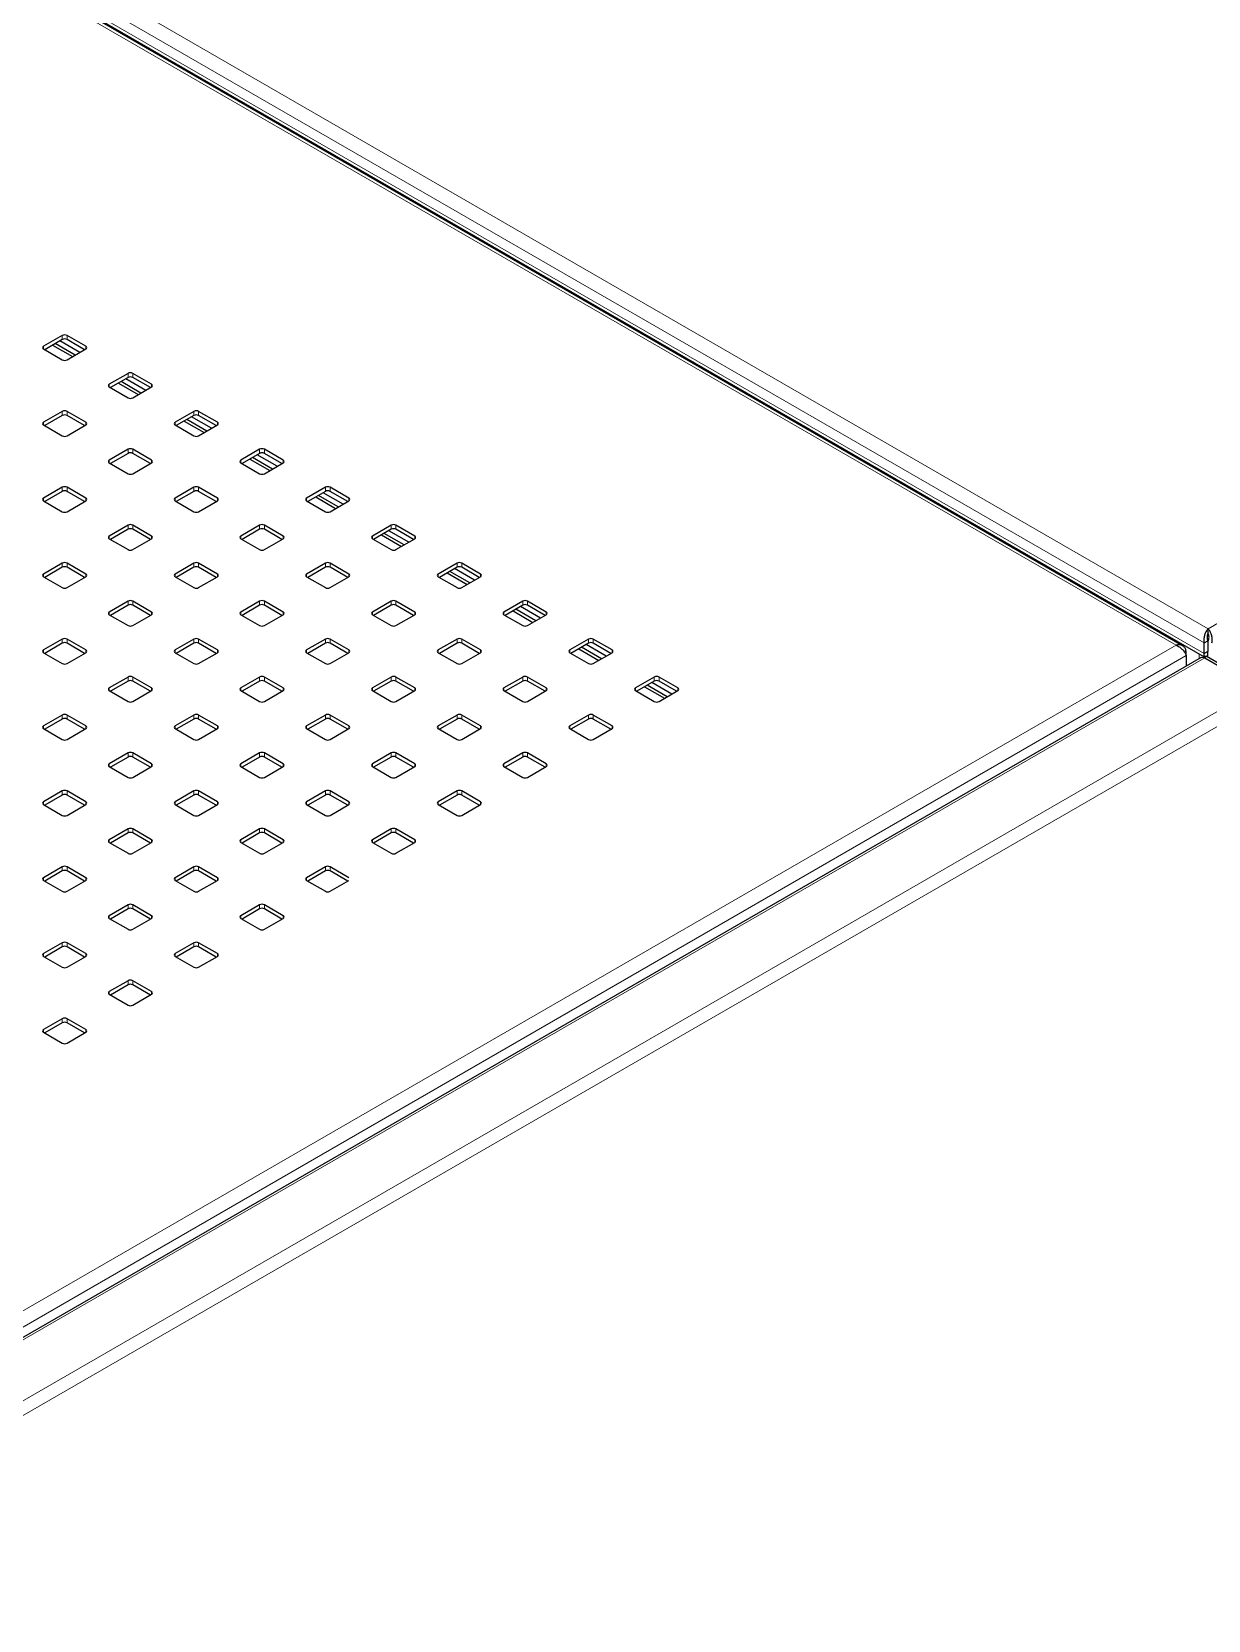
# Model space of a CAD drawing. Header units: millimetres. Extents: x -218071 to -203542, y 15363 to 51382.
# Drawn here: x -217038.34 to -217002.93, y 51019.2 to 51067.02 of the extents above; entities that cross this region are included whole.
import ezdxf

# ---------------------------------------------------------------- set-up
doc = ezdxf.new("R2010")
doc.units = ezdxf.units.MM
doc.header["$LTSCALE"] = 4
doc.layers.add('TPF-EQUIPEMENT', color=7, linetype='Continuous')

msp = doc.modelspace()

# ---------------------------------------------------------------- linework, layer by layer
at = {"layer": 'TPF-EQUIPEMENT', "color": 8, "linetype": 'Continuous', "lineweight": 18}
for p, q in [((-217073.186, 51089.596), (-217002.935, 51049.051)), ((-217003.9, 51048.551), (-217074.102, 51089.068)), ((-217003.051, 51048.628), (-217073.494, 51089.284)), ((-217073.494, 51088.958), (-217003.051, 51048.302)), ((-217002.935, 51049.051), (-216950.468, 51079.333)), ((-217037.986, 51057.471), (-217037.986, 51057.552)), ((-217037.421, 51057.756), (-217037.421, 51057.879)), ((-217037.279, 51057.756), (-217037.279, 51057.879)), ((-217036.714, 51057.471), (-217036.714, 51057.552)), ((-217035.441, 51056.613), (-217035.441, 51056.736)), ((-217035.299, 51056.613), (-217035.299, 51056.736)), ((-217036.006, 51056.328), (-217036.006, 51056.409)), ((-217034.734, 51056.328), (-217034.734, 51056.409)), ((-217037.421, 51055.471), (-217037.421, 51055.593)), ((-217037.279, 51055.471), (-217037.279, 51055.593)), ((-217033.461, 51055.471), (-217033.461, 51055.593)), ((-217033.319, 51055.471), (-217033.319, 51055.593)), ((-217037.986, 51055.185), (-217037.986, 51055.267)), ((-217036.714, 51055.185), (-217036.714, 51055.267)), ((-217034.027, 51055.185), (-217034.027, 51055.267)), ((-217032.754, 51055.185), (-217032.754, 51055.267)), ((-217035.441, 51054.328), (-217035.441, 51054.451)), ((-217035.299, 51054.328), (-217035.299, 51054.451)), ((-217031.481, 51054.328), (-217031.481, 51054.451)), ((-217031.34, 51054.328), (-217031.34, 51054.451)), ((-217036.006, 51054.042), (-217036.006, 51054.124)), ((-217034.734, 51054.042), (-217034.734, 51054.124)), ((-217032.047, 51054.042), (-217032.047, 51054.124)), ((-217030.774, 51054.042), (-217030.774, 51054.124)), ((-217037.421, 51053.185), (-217037.421, 51053.308)), ((-217037.279, 51053.185), (-217037.279, 51053.308)), ((-217033.461, 51053.185), (-217033.461, 51053.308)), ((-217033.319, 51053.185), (-217033.319, 51053.308)), ((-217029.501, 51053.185), (-217029.501, 51053.308)), ((-217029.36, 51053.185), (-217029.36, 51053.308)), ((-217037.986, 51052.9), (-217037.986, 51052.981)), ((-217036.714, 51052.9), (-217036.714, 51052.981)), ((-217034.027, 51052.9), (-217034.027, 51052.981)), ((-217032.754, 51052.9), (-217032.754, 51052.981)), ((-217030.067, 51052.9), (-217030.067, 51052.981)), ((-217028.794, 51052.9), (-217028.794, 51052.981)), ((-217036.006, 51051.757), (-217036.006, 51051.839)), ((-217035.441, 51052.043), (-217035.441, 51052.165)), ((-217035.299, 51052.043), (-217035.299, 51052.165)), ((-217034.734, 51051.757), (-217034.734, 51051.839)), ((-217032.047, 51051.757), (-217032.047, 51051.839)), ((-217031.481, 51052.043), (-217031.481, 51052.165)), ((-217031.34, 51052.043), (-217031.34, 51052.165)), ((-217030.774, 51051.757), (-217030.774, 51051.839)), ((-217028.087, 51051.757), (-217028.087, 51051.839)), ((-217027.521, 51052.043), (-217027.521, 51052.165)), ((-217027.38, 51052.043), (-217027.38, 51052.165)), ((-217026.814, 51051.757), (-217026.814, 51051.839)), ((-217037.421, 51050.9), (-217037.421, 51051.022)), ((-217037.279, 51050.9), (-217037.279, 51051.022)), ((-217033.461, 51050.9), (-217033.461, 51051.022)), ((-217033.319, 51050.9), (-217033.319, 51051.022)), ((-217029.501, 51050.9), (-217029.501, 51051.022)), ((-217029.36, 51050.9), (-217029.36, 51051.022)), ((-217025.541, 51050.9), (-217025.541, 51051.022)), ((-217025.4, 51050.9), (-217025.4, 51051.022)), ((-217037.986, 51050.614), (-217037.986, 51050.696)), ((-217036.714, 51050.614), (-217036.714, 51050.696)), ((-217034.027, 51050.614), (-217034.027, 51050.696)), ((-217032.754, 51050.614), (-217032.754, 51050.696)), ((-217030.067, 51050.614), (-217030.067, 51050.696)), ((-217028.794, 51050.614), (-217028.794, 51050.696)), ((-217026.107, 51050.614), (-217026.107, 51050.696)), ((-217024.834, 51050.614), (-217024.834, 51050.696)), ((-217035.441, 51049.757), (-217035.441, 51049.88)), ((-217035.299, 51049.757), (-217035.299, 51049.88)), ((-217031.481, 51049.757), (-217031.481, 51049.88)), ((-217031.34, 51049.757), (-217031.34, 51049.88)), ((-217027.521, 51049.757), (-217027.521, 51049.88)), ((-217027.38, 51049.757), (-217027.38, 51049.88)), ((-217023.561, 51049.757), (-217023.561, 51049.88)), ((-217023.42, 51049.757), (-217023.42, 51049.88)), ((-217036.006, 51049.472), (-217036.006, 51049.553)), ((-217034.734, 51049.472), (-217034.734, 51049.553)), ((-217032.047, 51049.472), (-217032.047, 51049.553)), ((-217030.774, 51049.472), (-217030.774, 51049.553)), ((-217028.087, 51049.472), (-217028.087, 51049.553)), ((-217026.814, 51049.472), (-217026.814, 51049.553)), ((-217024.127, 51049.472), (-217024.127, 51049.553)), ((-217022.854, 51049.472), (-217022.854, 51049.553)), ((-217005.463, 51049.592), (-217005.463, 51049.555)), ((-217049.544, 51022.208), (-217003.9, 51048.551)), ((-217037.986, 51048.329), (-217037.986, 51048.411)), ((-217037.421, 51048.615), (-217037.421, 51048.737)), ((-217037.279, 51048.615), (-217037.279, 51048.737)), ((-217036.714, 51048.329), (-217036.714, 51048.411)), ((-217034.027, 51048.329), (-217034.027, 51048.411)), ((-217033.461, 51048.615), (-217033.461, 51048.737)), ((-217033.319, 51048.615), (-217033.319, 51048.737)), ((-217032.754, 51048.329), (-217032.754, 51048.411)), ((-217030.067, 51048.329), (-217030.067, 51048.411)), ((-217029.501, 51048.615), (-217029.501, 51048.737)), ((-217029.36, 51048.615), (-217029.36, 51048.737)), ((-217028.794, 51048.329), (-217028.794, 51048.411)), ((-217026.107, 51048.329), (-217026.107, 51048.411)), ((-217025.541, 51048.615), (-217025.541, 51048.737)), ((-217025.4, 51048.615), (-217025.4, 51048.737)), ((-217024.834, 51048.329), (-217024.834, 51048.411)), ((-217022.147, 51048.329), (-217022.147, 51048.411)), ((-217021.581, 51048.615), (-217021.581, 51048.737)), ((-217021.44, 51048.615), (-217021.44, 51048.737)), ((-217020.874, 51048.329), (-217020.874, 51048.411)), ((-217051.082, 51020.443), (-217003.034, 51048.174)), ((-217049.428, 51021.785), (-217003.592, 51048.239)), ((-217003.2, 51048.286), (-217003.2, 51048.154)), ((-217035.441, 51047.472), (-217035.441, 51047.594)), ((-217035.299, 51047.472), (-217035.299, 51047.594)), ((-217031.481, 51047.472), (-217031.481, 51047.594)), ((-217031.34, 51047.472), (-217031.34, 51047.594)), ((-217027.521, 51047.472), (-217027.521, 51047.594)), ((-217027.38, 51047.472), (-217027.38, 51047.594)), ((-217023.561, 51047.472), (-217023.561, 51047.594)), ((-217023.42, 51047.472), (-217023.42, 51047.594)), ((-217019.602, 51047.472), (-217019.602, 51047.594)), ((-217019.46, 51047.472), (-217019.46, 51047.594)), ((-217049.492, 51019.526), (-217001.444, 51047.256)), ((-217036.006, 51047.186), (-217036.006, 51047.268)), ((-217034.734, 51047.186), (-217034.734, 51047.268)), ((-217032.047, 51047.186), (-217032.047, 51047.268)), ((-217030.774, 51047.186), (-217030.774, 51047.268)), ((-217028.087, 51047.186), (-217028.087, 51047.268)), ((-217026.814, 51047.186), (-217026.814, 51047.268)), ((-217024.127, 51047.186), (-217024.127, 51047.268)), ((-217022.854, 51047.186), (-217022.854, 51047.268)), ((-217020.167, 51047.186), (-217020.167, 51047.268)), ((-217018.894, 51047.186), (-217018.894, 51047.268)), ((-217049.283, 51019.203), (-217001.235, 51046.933)), ((-217037.986, 51046.044), (-217037.986, 51046.125)), ((-217037.421, 51046.329), (-217037.421, 51046.452)), ((-217037.279, 51046.329), (-217037.279, 51046.452)), ((-217036.714, 51046.044), (-217036.714, 51046.125)), ((-217034.027, 51046.044), (-217034.027, 51046.125)), ((-217033.461, 51046.329), (-217033.461, 51046.452)), ((-217033.319, 51046.329), (-217033.319, 51046.452)), ((-217032.754, 51046.044), (-217032.754, 51046.125)), ((-217030.067, 51046.044), (-217030.067, 51046.125)), ((-217029.501, 51046.329), (-217029.501, 51046.452)), ((-217029.36, 51046.329), (-217029.36, 51046.452)), ((-217028.794, 51046.044), (-217028.794, 51046.125)), ((-217026.107, 51046.044), (-217026.107, 51046.125)), ((-217025.541, 51046.329), (-217025.541, 51046.452)), ((-217025.4, 51046.329), (-217025.4, 51046.452)), ((-217024.834, 51046.044), (-217024.834, 51046.125)), ((-217022.147, 51046.044), (-217022.147, 51046.125)), ((-217021.581, 51046.329), (-217021.581, 51046.452)), ((-217021.44, 51046.329), (-217021.44, 51046.452)), ((-217020.874, 51046.044), (-217020.874, 51046.125)), ((-217035.441, 51045.187), (-217035.441, 51045.309)), ((-217035.299, 51045.187), (-217035.299, 51045.309)), ((-217031.481, 51045.187), (-217031.481, 51045.309)), ((-217031.34, 51045.187), (-217031.34, 51045.309)), ((-217027.521, 51045.187), (-217027.521, 51045.309)), ((-217027.38, 51045.187), (-217027.38, 51045.309)), ((-217023.561, 51045.187), (-217023.561, 51045.309)), ((-217023.42, 51045.187), (-217023.42, 51045.309)), ((-217036.006, 51044.901), (-217036.006, 51044.983)), ((-217034.734, 51044.901), (-217034.734, 51044.983)), ((-217032.047, 51044.901), (-217032.047, 51044.983)), ((-217030.774, 51044.901), (-217030.774, 51044.983)), ((-217028.087, 51044.901), (-217028.087, 51044.983)), ((-217026.814, 51044.901), (-217026.814, 51044.983)), ((-217024.127, 51044.901), (-217024.127, 51044.983)), ((-217022.854, 51044.901), (-217022.854, 51044.983)), ((-217037.421, 51044.044), (-217037.421, 51044.166)), ((-217037.279, 51044.044), (-217037.279, 51044.166)), ((-217033.461, 51044.044), (-217033.461, 51044.166)), ((-217033.319, 51044.044), (-217033.319, 51044.166)), ((-217029.501, 51044.044), (-217029.501, 51044.166)), ((-217029.36, 51044.044), (-217029.36, 51044.166)), ((-217025.541, 51044.044), (-217025.541, 51044.166)), ((-217025.4, 51044.044), (-217025.4, 51044.166)), ((-217037.986, 51043.758), (-217037.986, 51043.84)), ((-217036.714, 51043.758), (-217036.714, 51043.84)), ((-217034.027, 51043.758), (-217034.027, 51043.84)), ((-217032.754, 51043.758), (-217032.754, 51043.84)), ((-217030.067, 51043.758), (-217030.067, 51043.84)), ((-217028.794, 51043.758), (-217028.794, 51043.84)), ((-217026.107, 51043.758), (-217026.107, 51043.84)), ((-217024.834, 51043.758), (-217024.834, 51043.84)), ((-217036.006, 51042.616), (-217036.006, 51042.697)), ((-217035.441, 51042.901), (-217035.441, 51043.024)), ((-217035.299, 51042.901), (-217035.299, 51043.024)), ((-217034.734, 51042.616), (-217034.734, 51042.697)), ((-217032.047, 51042.616), (-217032.047, 51042.697)), ((-217031.481, 51042.901), (-217031.481, 51043.024)), ((-217031.34, 51042.901), (-217031.34, 51043.024)), ((-217030.774, 51042.616), (-217030.774, 51042.697)), ((-217028.087, 51042.616), (-217028.087, 51042.697)), ((-217027.521, 51042.901), (-217027.521, 51043.024)), ((-217027.38, 51042.901), (-217027.38, 51043.024)), ((-217026.814, 51042.616), (-217026.814, 51042.697)), ((-217037.421, 51041.758), (-217037.421, 51041.881)), ((-217037.279, 51041.758), (-217037.279, 51041.881)), ((-217033.461, 51041.758), (-217033.461, 51041.881)), ((-217033.319, 51041.758), (-217033.319, 51041.881)), ((-217029.501, 51041.758), (-217029.501, 51041.881)), ((-217029.36, 51041.758), (-217029.36, 51041.881)), ((-217037.986, 51041.473), (-217037.986, 51041.554)), ((-217036.714, 51041.473), (-217036.714, 51041.554)), ((-217034.027, 51041.473), (-217034.027, 51041.554)), ((-217032.754, 51041.473), (-217032.754, 51041.554)), ((-217030.067, 51041.473), (-217030.067, 51041.554)), ((-217036.006, 51040.33), (-217036.006, 51040.412)), ((-217035.441, 51040.616), (-217035.441, 51040.738)), ((-217035.299, 51040.616), (-217035.299, 51040.738)), ((-217034.734, 51040.33), (-217034.734, 51040.412)), ((-217032.047, 51040.33), (-217032.047, 51040.412)), ((-217031.481, 51040.616), (-217031.481, 51040.738)), ((-217031.34, 51040.616), (-217031.34, 51040.738)), ((-217030.774, 51040.33), (-217030.774, 51040.412)), ((-217037.421, 51039.473), (-217037.421, 51039.596)), ((-217037.279, 51039.473), (-217037.279, 51039.596)), ((-217033.461, 51039.473), (-217033.461, 51039.596)), ((-217033.319, 51039.473), (-217033.319, 51039.596)), ((-217037.986, 51039.187), (-217037.986, 51039.269)), ((-217036.714, 51039.187), (-217036.714, 51039.269)), ((-217034.027, 51039.187), (-217034.027, 51039.269)), ((-217032.754, 51039.187), (-217032.754, 51039.269)), ((-217035.441, 51038.33), (-217035.441, 51038.453)), ((-217035.299, 51038.33), (-217035.299, 51038.453)), ((-217036.006, 51038.045), (-217036.006, 51038.126)), ((-217034.734, 51038.045), (-217034.734, 51038.126)), ((-217037.986, 51036.902), (-217037.986, 51036.984)), ((-217037.421, 51037.188), (-217037.421, 51037.31)), ((-217037.279, 51037.188), (-217037.279, 51037.31)), ((-217036.714, 51036.902), (-217036.714, 51036.984))]:
    msp.add_line(p, q, dxfattribs=at)
at = {"layer": 'TPF-EQUIPEMENT', "color": 7, "linetype": 'Continuous', "lineweight": 25}
for p, q in [((-217003.702, 51048.538), (-217074, 51089.11)), ((-217073.379, 51088.79), (-217003.05, 51048.2)), ((-217037.421, 51057.879), (-217037.986, 51057.552)), ((-217037.421, 51057.756), (-217037.951, 51057.45)), ((-217037.714, 51057.587), (-217037.113, 51057.24)), ((-217037.033, 51057.286), (-217037.634, 51057.633)), ((-217036.891, 51057.368), (-217037.492, 51057.715)), ((-217036.714, 51057.552), (-217037.279, 51057.879)), ((-217036.749, 51057.45), (-217037.279, 51057.756)), ((-217037.986, 51057.471), (-217037.421, 51057.144)), ((-217037.279, 51057.144), (-217036.714, 51057.471)), ((-217035.441, 51056.736), (-217036.006, 51056.409)), ((-217035.441, 51056.613), (-217035.971, 51056.307)), ((-217034.911, 51056.225), (-217035.512, 51056.572)), ((-217034.734, 51056.409), (-217035.299, 51056.736)), ((-217034.769, 51056.307), (-217035.299, 51056.613)), ((-217036.006, 51056.328), (-217035.441, 51056.001)), ((-217035.734, 51056.444), (-217035.133, 51056.097)), ((-217035.053, 51056.144), (-217035.654, 51056.491)), ((-217035.299, 51056.001), (-217034.734, 51056.328)), ((-217037.421, 51055.593), (-217037.986, 51055.267)), ((-217036.714, 51055.267), (-217037.279, 51055.593)), ((-217033.461, 51055.593), (-217034.027, 51055.267)), ((-217032.754, 51055.267), (-217033.319, 51055.593)), ((-217037.986, 51055.185), (-217037.421, 51054.859)), ((-217037.421, 51055.471), (-217037.951, 51055.165)), ((-217036.749, 51055.165), (-217037.279, 51055.471)), ((-217037.279, 51054.859), (-217036.714, 51055.185)), ((-217034.027, 51055.185), (-217033.461, 51054.859)), ((-217033.461, 51055.471), (-217033.991, 51055.165)), ((-217033.754, 51055.301), (-217033.153, 51054.954)), ((-217033.073, 51055.001), (-217033.674, 51055.348)), ((-217032.931, 51055.083), (-217033.532, 51055.43)), ((-217032.789, 51055.165), (-217033.319, 51055.471)), ((-217033.319, 51054.859), (-217032.754, 51055.185)), ((-217035.441, 51054.451), (-217036.006, 51054.124)), ((-217035.441, 51054.328), (-217035.971, 51054.022)), ((-217034.734, 51054.124), (-217035.299, 51054.451)), ((-217034.769, 51054.022), (-217035.299, 51054.328)), ((-217031.481, 51054.451), (-217032.047, 51054.124)), ((-217031.481, 51054.328), (-217032.011, 51054.022)), ((-217031.775, 51054.159), (-217031.174, 51053.812)), ((-217031.093, 51053.858), (-217031.694, 51054.205)), ((-217030.951, 51053.94), (-217031.552, 51054.287)), ((-217030.774, 51054.124), (-217031.34, 51054.451)), ((-217030.809, 51054.022), (-217031.34, 51054.328)), ((-217036.006, 51054.042), (-217035.441, 51053.716)), ((-217035.299, 51053.716), (-217034.734, 51054.042)), ((-217032.047, 51054.042), (-217031.481, 51053.716)), ((-217031.34, 51053.716), (-217030.774, 51054.042)), ((-217037.421, 51053.308), (-217037.986, 51052.981)), ((-217037.421, 51053.185), (-217037.951, 51052.879)), ((-217036.714, 51052.981), (-217037.279, 51053.308)), ((-217036.749, 51052.879), (-217037.279, 51053.185)), ((-217033.461, 51053.308), (-217034.027, 51052.981)), ((-217033.461, 51053.185), (-217033.991, 51052.879)), ((-217032.754, 51052.981), (-217033.319, 51053.308)), ((-217032.789, 51052.879), (-217033.319, 51053.185)), ((-217029.501, 51053.308), (-217030.067, 51052.981)), ((-217029.501, 51053.185), (-217030.031, 51052.879)), ((-217028.794, 51052.981), (-217029.36, 51053.308)), ((-217028.829, 51052.879), (-217029.36, 51053.185)), ((-217037.986, 51052.9), (-217037.421, 51052.573)), ((-217037.279, 51052.573), (-217036.714, 51052.9)), ((-217034.027, 51052.9), (-217033.461, 51052.573)), ((-217033.319, 51052.573), (-217032.754, 51052.9)), ((-217030.067, 51052.9), (-217029.501, 51052.573)), ((-217029.795, 51053.016), (-217029.194, 51052.669)), ((-217029.113, 51052.716), (-217029.714, 51053.063)), ((-217028.971, 51052.797), (-217029.572, 51053.144)), ((-217029.36, 51052.573), (-217028.794, 51052.9)), ((-217035.441, 51052.165), (-217036.006, 51051.839)), ((-217036.006, 51051.757), (-217035.441, 51051.431)), ((-217035.441, 51052.043), (-217035.971, 51051.737)), ((-217034.734, 51051.839), (-217035.299, 51052.165)), ((-217034.769, 51051.737), (-217035.299, 51052.043)), ((-217035.299, 51051.431), (-217034.734, 51051.757)), ((-217031.481, 51052.165), (-217032.047, 51051.839)), ((-217032.047, 51051.757), (-217031.481, 51051.431)), ((-217031.481, 51052.043), (-217032.011, 51051.737)), ((-217030.774, 51051.839), (-217031.34, 51052.165)), ((-217030.809, 51051.737), (-217031.34, 51052.043)), ((-217031.34, 51051.431), (-217030.774, 51051.757)), ((-217027.521, 51052.165), (-217028.087, 51051.839)), ((-217028.087, 51051.757), (-217027.521, 51051.431)), ((-217027.521, 51052.043), (-217028.051, 51051.737)), ((-217027.815, 51051.873), (-217027.214, 51051.526)), ((-217027.133, 51051.573), (-217027.734, 51051.92)), ((-217026.992, 51051.655), (-217027.593, 51052.001)), ((-217026.814, 51051.839), (-217027.38, 51052.165)), ((-217026.849, 51051.737), (-217027.38, 51052.043)), ((-217027.38, 51051.431), (-217026.814, 51051.757)), ((-217037.421, 51051.022), (-217037.986, 51050.696)), ((-217037.421, 51050.9), (-217037.951, 51050.594)), ((-217036.714, 51050.696), (-217037.279, 51051.022)), ((-217036.749, 51050.594), (-217037.279, 51050.9)), ((-217033.461, 51051.022), (-217034.027, 51050.696)), ((-217033.461, 51050.9), (-217033.991, 51050.594)), ((-217032.754, 51050.696), (-217033.319, 51051.022)), ((-217032.789, 51050.594), (-217033.319, 51050.9)), ((-217029.501, 51051.022), (-217030.067, 51050.696)), ((-217029.501, 51050.9), (-217030.031, 51050.594)), ((-217028.794, 51050.696), (-217029.36, 51051.022)), ((-217028.829, 51050.594), (-217029.36, 51050.9)), ((-217025.541, 51051.022), (-217026.107, 51050.696)), ((-217025.541, 51050.9), (-217026.072, 51050.594)), ((-217025.012, 51050.512), (-217025.613, 51050.859)), ((-217024.834, 51050.696), (-217025.4, 51051.022)), ((-217024.87, 51050.594), (-217025.4, 51050.9)), ((-217037.986, 51050.614), (-217037.421, 51050.288)), ((-217037.279, 51050.288), (-217036.714, 51050.614)), ((-217034.027, 51050.614), (-217033.461, 51050.288)), ((-217033.319, 51050.288), (-217032.754, 51050.614)), ((-217030.067, 51050.614), (-217029.501, 51050.288)), ((-217029.36, 51050.288), (-217028.794, 51050.614)), ((-217026.107, 51050.614), (-217025.541, 51050.288)), ((-217025.835, 51050.731), (-217025.234, 51050.384)), ((-217025.153, 51050.43), (-217025.754, 51050.777)), ((-217025.4, 51050.288), (-217024.834, 51050.614)), ((-217035.441, 51049.88), (-217036.006, 51049.553)), ((-217034.734, 51049.553), (-217035.299, 51049.88)), ((-217031.481, 51049.88), (-217032.047, 51049.553)), ((-217030.774, 51049.553), (-217031.34, 51049.88)), ((-217027.521, 51049.88), (-217028.087, 51049.553)), ((-217026.814, 51049.553), (-217027.38, 51049.88)), ((-217023.561, 51049.88), (-217024.127, 51049.553)), ((-217022.854, 51049.553), (-217023.42, 51049.88)), ((-217036.006, 51049.472), (-217035.441, 51049.145)), ((-217035.441, 51049.757), (-217035.971, 51049.451)), ((-217034.769, 51049.451), (-217035.299, 51049.757)), ((-217035.299, 51049.145), (-217034.734, 51049.472)), ((-217032.047, 51049.472), (-217031.481, 51049.145)), ((-217031.481, 51049.757), (-217032.011, 51049.451)), ((-217030.809, 51049.451), (-217031.34, 51049.757)), ((-217031.34, 51049.145), (-217030.774, 51049.472)), ((-217028.087, 51049.472), (-217027.521, 51049.145)), ((-217027.521, 51049.757), (-217028.051, 51049.451)), ((-217026.849, 51049.451), (-217027.38, 51049.757)), ((-217027.38, 51049.145), (-217026.814, 51049.472)), ((-217024.127, 51049.472), (-217023.561, 51049.145)), ((-217023.561, 51049.757), (-217024.092, 51049.451)), ((-217023.855, 51049.588), (-217023.254, 51049.241)), ((-217023.173, 51049.288), (-217023.774, 51049.634)), ((-217023.032, 51049.369), (-217023.633, 51049.716)), ((-217022.89, 51049.451), (-217023.42, 51049.757)), ((-217023.42, 51049.145), (-217022.854, 51049.472)), ((-217005.746, 51049.756), (-217005.746, 51049.718)), ((-217005.64, 51049.694), (-217005.64, 51049.657)), ((-217005.58, 51049.66), (-217005.58, 51049.622)), ((-217002.935, 51048.929), (-217002.935, 51049.051)), ((-217037.421, 51048.737), (-217037.986, 51048.411)), ((-217037.421, 51048.615), (-217037.951, 51048.309)), ((-217036.714, 51048.411), (-217037.279, 51048.737)), ((-217036.749, 51048.309), (-217037.279, 51048.615)), ((-217033.461, 51048.737), (-217034.027, 51048.411)), ((-217033.461, 51048.615), (-217033.991, 51048.309)), ((-217032.754, 51048.411), (-217033.319, 51048.737)), ((-217032.789, 51048.309), (-217033.319, 51048.615)), ((-217029.501, 51048.737), (-217030.067, 51048.411)), ((-217029.501, 51048.615), (-217030.031, 51048.309)), ((-217028.794, 51048.411), (-217029.36, 51048.737)), ((-217028.829, 51048.309), (-217029.36, 51048.615)), ((-217025.541, 51048.737), (-217026.107, 51048.411)), ((-217025.541, 51048.615), (-217026.072, 51048.309)), ((-217024.834, 51048.411), (-217025.4, 51048.737)), ((-217024.87, 51048.309), (-217025.4, 51048.615)), ((-217021.581, 51048.737), (-217022.147, 51048.411)), ((-217021.581, 51048.615), (-217022.112, 51048.309)), ((-217021.875, 51048.445), (-217021.274, 51048.098)), ((-217021.193, 51048.145), (-217021.794, 51048.492)), ((-217021.052, 51048.227), (-217021.653, 51048.573)), ((-217020.874, 51048.411), (-217021.44, 51048.737)), ((-217020.91, 51048.309), (-217021.44, 51048.615)), ((-217003.051, 51048.628), (-217002.945, 51048.69)), ((-217003.051, 51048.302), (-217003.051, 51048.628)), ((-217002.961, 51048.78), (-217002.945, 51048.771)), ((-217002.945, 51048.69), (-217002.945, 51048.771)), ((-217002.945, 51048.69), (-217002.945, 51048.363)), ((-217003.147, 51048.185), (-217051.194, 51020.454)), ((-217037.986, 51048.329), (-217037.421, 51048.003)), ((-217037.279, 51048.003), (-217036.714, 51048.329)), ((-217034.027, 51048.329), (-217033.461, 51048.003)), ((-217033.319, 51048.003), (-217032.754, 51048.329)), ((-217030.067, 51048.329), (-217029.501, 51048.003)), ((-217029.36, 51048.003), (-217028.794, 51048.329)), ((-217026.107, 51048.329), (-217025.541, 51048.003)), ((-217025.4, 51048.003), (-217024.834, 51048.329)), ((-217022.147, 51048.329), (-217021.581, 51048.003)), ((-217021.44, 51048.003), (-217020.874, 51048.329)), ((-217003.592, 51048.373), (-217003.643, 51048.344)), ((-217003.592, 51048.239), (-217003.592, 51048.373)), ((-217003.592, 51048.239), (-217003.592, 51047.928)), ((-217003.032, 51048.21), (-217003.068, 51048.189)), ((-217003.053, 51048.184), (-217002.991, 51048.22)), ((-217002.945, 51048.363), (-217003.051, 51048.302)), ((-217003.034, 51048.174), (-217001.444, 51047.256)), ((-217001.343, 51047.268), (-217002.991, 51048.22)), ((-217002.945, 51048.24), (-217002.945, 51048.363)), ((-217002.945, 51048.363), (-217002.945, 51048.363)), ((-217035.441, 51047.594), (-217036.006, 51047.268)), ((-217035.441, 51047.472), (-217035.971, 51047.166)), ((-217034.734, 51047.268), (-217035.299, 51047.594)), ((-217034.769, 51047.166), (-217035.299, 51047.472)), ((-217031.481, 51047.594), (-217032.047, 51047.268)), ((-217031.481, 51047.472), (-217032.011, 51047.166)), ((-217030.774, 51047.268), (-217031.34, 51047.594)), ((-217030.809, 51047.166), (-217031.34, 51047.472)), ((-217027.521, 51047.594), (-217028.087, 51047.268)), ((-217027.521, 51047.472), (-217028.051, 51047.166)), ((-217026.814, 51047.268), (-217027.38, 51047.594)), ((-217026.849, 51047.166), (-217027.38, 51047.472)), ((-217023.561, 51047.594), (-217024.127, 51047.268)), ((-217023.561, 51047.472), (-217024.092, 51047.166)), ((-217022.854, 51047.268), (-217023.42, 51047.594)), ((-217022.89, 51047.166), (-217023.42, 51047.472)), ((-217019.602, 51047.594), (-217020.167, 51047.268)), ((-217019.602, 51047.472), (-217020.132, 51047.166)), ((-217018.894, 51047.268), (-217019.46, 51047.594)), ((-217018.93, 51047.166), (-217019.46, 51047.472)), ((-217036.006, 51047.186), (-217035.441, 51046.86)), ((-217035.299, 51046.86), (-217034.734, 51047.186)), ((-217032.047, 51047.186), (-217031.481, 51046.86)), ((-217031.34, 51046.86), (-217030.774, 51047.186)), ((-217028.087, 51047.186), (-217027.521, 51046.86)), ((-217027.38, 51046.86), (-217026.814, 51047.186)), ((-217024.127, 51047.186), (-217023.561, 51046.86)), ((-217023.42, 51046.86), (-217022.854, 51047.186)), ((-217020.167, 51047.186), (-217019.602, 51046.86)), ((-217019.895, 51047.302), (-217019.294, 51046.956)), ((-217019.213, 51047.002), (-217019.814, 51047.349)), ((-217019.072, 51047.084), (-217019.673, 51047.431)), ((-217019.46, 51046.86), (-217018.894, 51047.186)), ((-217037.421, 51046.452), (-217037.986, 51046.125)), ((-217037.986, 51046.044), (-217037.421, 51045.717)), ((-217037.421, 51046.329), (-217037.951, 51046.023)), ((-217036.714, 51046.125), (-217037.279, 51046.452)), ((-217036.749, 51046.023), (-217037.279, 51046.329)), ((-217037.279, 51045.717), (-217036.714, 51046.044)), ((-217033.461, 51046.452), (-217034.027, 51046.125)), ((-217034.027, 51046.044), (-217033.461, 51045.717)), ((-217033.461, 51046.329), (-217033.991, 51046.023)), ((-217032.754, 51046.125), (-217033.319, 51046.452)), ((-217032.789, 51046.023), (-217033.319, 51046.329)), ((-217033.319, 51045.717), (-217032.754, 51046.044)), ((-217029.501, 51046.452), (-217030.067, 51046.125)), ((-217030.067, 51046.044), (-217029.501, 51045.717)), ((-217029.501, 51046.329), (-217030.031, 51046.023)), ((-217028.794, 51046.125), (-217029.36, 51046.452)), ((-217028.829, 51046.023), (-217029.36, 51046.329)), ((-217029.36, 51045.717), (-217028.794, 51046.044)), ((-217025.541, 51046.452), (-217026.107, 51046.125)), ((-217026.107, 51046.044), (-217025.541, 51045.717)), ((-217025.541, 51046.329), (-217026.072, 51046.023)), ((-217024.834, 51046.125), (-217025.4, 51046.452)), ((-217024.87, 51046.023), (-217025.4, 51046.329)), ((-217025.4, 51045.717), (-217024.834, 51046.044)), ((-217021.581, 51046.452), (-217022.147, 51046.125)), ((-217022.147, 51046.044), (-217021.581, 51045.717)), ((-217021.581, 51046.329), (-217022.112, 51046.023)), ((-217020.874, 51046.125), (-217021.44, 51046.452)), ((-217020.91, 51046.023), (-217021.44, 51046.329)), ((-217021.44, 51045.717), (-217020.874, 51046.044)), ((-217035.441, 51045.309), (-217036.006, 51044.983)), ((-217035.441, 51045.187), (-217035.971, 51044.88)), ((-217034.734, 51044.983), (-217035.299, 51045.309)), ((-217034.769, 51044.88), (-217035.299, 51045.187)), ((-217031.481, 51045.309), (-217032.047, 51044.983)), ((-217031.481, 51045.187), (-217032.011, 51044.88)), ((-217030.774, 51044.983), (-217031.34, 51045.309)), ((-217030.809, 51044.88), (-217031.34, 51045.187)), ((-217027.521, 51045.309), (-217028.087, 51044.983)), ((-217027.521, 51045.187), (-217028.051, 51044.88)), ((-217026.814, 51044.983), (-217027.38, 51045.309)), ((-217026.849, 51044.88), (-217027.38, 51045.187)), ((-217023.561, 51045.309), (-217024.127, 51044.983)), ((-217023.561, 51045.187), (-217024.092, 51044.88)), ((-217022.854, 51044.983), (-217023.42, 51045.309)), ((-217022.89, 51044.88), (-217023.42, 51045.187)), ((-217036.006, 51044.901), (-217035.441, 51044.574)), ((-217035.299, 51044.574), (-217034.734, 51044.901)), ((-217032.047, 51044.901), (-217031.481, 51044.574)), ((-217031.34, 51044.574), (-217030.774, 51044.901)), ((-217028.087, 51044.901), (-217027.521, 51044.574)), ((-217027.38, 51044.574), (-217026.814, 51044.901)), ((-217024.127, 51044.901), (-217023.561, 51044.574)), ((-217023.42, 51044.574), (-217022.854, 51044.901)), ((-217037.421, 51044.166), (-217037.986, 51043.84)), ((-217036.714, 51043.84), (-217037.279, 51044.166)), ((-217033.461, 51044.166), (-217034.027, 51043.84)), ((-217032.754, 51043.84), (-217033.319, 51044.166)), ((-217029.501, 51044.166), (-217030.067, 51043.84)), ((-217028.794, 51043.84), (-217029.36, 51044.166)), ((-217025.541, 51044.166), (-217026.107, 51043.84)), ((-217024.834, 51043.84), (-217025.4, 51044.166)), ((-217037.986, 51043.758), (-217037.421, 51043.432)), ((-217037.421, 51044.044), (-217037.951, 51043.738)), ((-217036.749, 51043.738), (-217037.279, 51044.044)), ((-217037.279, 51043.432), (-217036.714, 51043.758)), ((-217034.027, 51043.758), (-217033.461, 51043.432)), ((-217033.461, 51044.044), (-217033.991, 51043.738)), ((-217032.789, 51043.738), (-217033.319, 51044.044)), ((-217033.319, 51043.432), (-217032.754, 51043.758)), ((-217030.067, 51043.758), (-217029.501, 51043.432)), ((-217029.501, 51044.044), (-217030.031, 51043.738)), ((-217028.829, 51043.738), (-217029.36, 51044.044)), ((-217029.36, 51043.432), (-217028.794, 51043.758)), ((-217026.107, 51043.758), (-217025.541, 51043.432)), ((-217025.541, 51044.044), (-217026.072, 51043.738)), ((-217024.87, 51043.738), (-217025.4, 51044.044)), ((-217025.4, 51043.432), (-217024.834, 51043.758)), ((-217035.441, 51043.024), (-217036.006, 51042.697)), ((-217035.441, 51042.901), (-217035.971, 51042.595)), ((-217034.734, 51042.697), (-217035.299, 51043.024)), ((-217034.769, 51042.595), (-217035.299, 51042.901)), ((-217031.481, 51043.024), (-217032.047, 51042.697)), ((-217031.481, 51042.901), (-217032.011, 51042.595)), ((-217030.774, 51042.697), (-217031.34, 51043.024)), ((-217030.809, 51042.595), (-217031.34, 51042.901)), ((-217027.521, 51043.024), (-217028.087, 51042.697)), ((-217027.521, 51042.901), (-217028.051, 51042.595)), ((-217026.814, 51042.697), (-217027.38, 51043.024)), ((-217026.849, 51042.595), (-217027.38, 51042.901)), ((-217036.006, 51042.616), (-217035.441, 51042.289)), ((-217035.299, 51042.289), (-217034.734, 51042.616)), ((-217032.047, 51042.616), (-217031.481, 51042.289)), ((-217031.34, 51042.289), (-217030.774, 51042.616)), ((-217028.087, 51042.616), (-217027.521, 51042.289)), ((-217027.38, 51042.289), (-217026.814, 51042.616)), ((-217037.421, 51041.881), (-217037.986, 51041.554)), ((-217037.421, 51041.758), (-217037.951, 51041.452)), ((-217036.714, 51041.554), (-217037.279, 51041.881)), ((-217036.749, 51041.452), (-217037.279, 51041.758)), ((-217033.461, 51041.881), (-217034.027, 51041.554)), ((-217033.461, 51041.758), (-217033.991, 51041.452)), ((-217032.754, 51041.554), (-217033.319, 51041.881)), ((-217032.789, 51041.452), (-217033.319, 51041.758)), ((-217029.501, 51041.881), (-217030.067, 51041.554)), ((-217029.501, 51041.758), (-217030.031, 51041.452)), ((-217028.794, 51041.554), (-217029.36, 51041.881)), ((-217028.829, 51041.452), (-217029.36, 51041.758)), ((-217037.986, 51041.473), (-217037.421, 51041.146)), ((-217037.279, 51041.146), (-217036.714, 51041.473)), ((-217034.027, 51041.473), (-217033.461, 51041.146)), ((-217033.319, 51041.146), (-217032.754, 51041.473)), ((-217030.067, 51041.473), (-217029.501, 51041.146)), ((-217029.36, 51041.146), (-217028.794, 51041.473)), ((-217035.441, 51040.738), (-217036.006, 51040.412)), ((-217036.006, 51040.33), (-217035.441, 51040.004)), ((-217035.441, 51040.616), (-217035.971, 51040.31)), ((-217034.734, 51040.412), (-217035.299, 51040.738)), ((-217034.769, 51040.31), (-217035.299, 51040.616)), ((-217035.299, 51040.004), (-217034.734, 51040.33)), ((-217031.481, 51040.738), (-217032.047, 51040.412)), ((-217032.047, 51040.33), (-217031.481, 51040.004)), ((-217031.481, 51040.616), (-217032.011, 51040.31)), ((-217030.774, 51040.412), (-217031.34, 51040.738)), ((-217030.809, 51040.31), (-217031.34, 51040.616)), ((-217031.34, 51040.004), (-217030.774, 51040.33)), ((-217037.421, 51039.596), (-217037.986, 51039.269)), ((-217037.421, 51039.473), (-217037.951, 51039.167)), ((-217036.714, 51039.269), (-217037.279, 51039.596)), ((-217036.749, 51039.167), (-217037.279, 51039.473)), ((-217033.461, 51039.596), (-217034.027, 51039.269)), ((-217033.461, 51039.473), (-217033.991, 51039.167)), ((-217032.754, 51039.269), (-217033.319, 51039.596)), ((-217032.789, 51039.167), (-217033.319, 51039.473)), ((-217037.986, 51039.187), (-217037.421, 51038.861)), ((-217037.279, 51038.861), (-217036.714, 51039.187)), ((-217034.027, 51039.187), (-217033.461, 51038.861)), ((-217033.319, 51038.861), (-217032.754, 51039.187)), ((-217035.441, 51038.453), (-217036.006, 51038.126)), ((-217034.734, 51038.126), (-217035.299, 51038.453)), ((-217036.006, 51038.045), (-217035.441, 51037.718)), ((-217035.441, 51038.33), (-217035.971, 51038.024)), ((-217034.769, 51038.024), (-217035.299, 51038.33)), ((-217035.299, 51037.718), (-217034.734, 51038.045)), ((-217037.421, 51037.31), (-217037.986, 51036.984)), ((-217037.421, 51037.188), (-217037.951, 51036.882)), ((-217036.714, 51036.984), (-217037.279, 51037.31)), ((-217036.749, 51036.882), (-217037.279, 51037.188)), ((-217037.986, 51036.902), (-217037.421, 51036.576)), ((-217037.279, 51036.576), (-217036.714, 51036.902))]:
    msp.add_line(p, q, dxfattribs=at)
at = {"layer": 'TPF-EQUIPEMENT', "color": 7, "linetype": 'Continuous', "lineweight": 25, "flags": 128}
msp.add_lwpolyline([(-217003.147, 51048.185), (-217003.095, 51048.195), (-217003.034, 51048.174)], dxfattribs=at)
at = {"layer": 'TPF-EQUIPEMENT', "color": 7, "linetype": 'Continuous', "lineweight": 25}
for centre, radius, start, end in [((-217037.971, 51057.511), 0.0436, 110.7714, 249.2286), ((-217037.35, 51057.742), 0.154, 62.616, 117.384), ((-217037.35, 51057.62), 0.154, 62.616, 117.384), ((-217036.729, 51057.511), 0.0436, 290.7714, 69.2286), ((-217037.35, 51057.281), 0.154, 242.616, 297.384), ((-217035.37, 51056.599), 0.154, 62.616, 117.384), ((-217035.37, 51056.477), 0.154, 62.616, 117.384), ((-217035.991, 51056.369), 0.0436, 110.7714, 249.2286), ((-217034.749, 51056.369), 0.0436, 290.7714, 69.2286), ((-217037.35, 51055.457), 0.154, 62.616, 117.384), ((-217035.37, 51056.138), 0.154, 242.616, 297.384), ((-217033.39, 51055.457), 0.154, 62.616, 117.384), ((-217037.971, 51055.226), 0.0436, 110.7714, 249.2286), ((-217037.35, 51055.334), 0.154, 62.616, 117.384), ((-217036.729, 51055.226), 0.0436, 290.7714, 69.2286), ((-217034.011, 51055.226), 0.0436, 110.7714, 249.2286), ((-217033.39, 51055.334), 0.154, 62.616, 117.384), ((-217032.769, 51055.226), 0.0436, 290.7714, 69.2286), ((-217037.35, 51054.995), 0.154, 242.616, 297.384), ((-217033.39, 51054.995), 0.154, 242.616, 297.384), ((-217035.37, 51054.314), 0.154, 62.616, 117.384), ((-217035.37, 51054.192), 0.154, 62.616, 117.384), ((-217031.41, 51054.314), 0.154, 62.616, 117.384), ((-217031.41, 51054.192), 0.154, 62.616, 117.384), ((-217035.991, 51054.083), 0.0436, 110.7714, 249.2286), ((-217035.37, 51053.852), 0.154, 242.616, 297.384), ((-217034.749, 51054.083), 0.0436, 290.7714, 69.2286), ((-217032.031, 51054.083), 0.0436, 110.7714, 249.2286), ((-217031.41, 51053.852), 0.154, 242.616, 297.384), ((-217030.789, 51054.083), 0.0436, 290.7714, 69.2286), ((-217037.35, 51053.171), 0.154, 62.616, 117.384), ((-217037.35, 51053.049), 0.154, 62.616, 117.384), ((-217033.39, 51053.171), 0.154, 62.616, 117.384), ((-217033.39, 51053.049), 0.154, 62.616, 117.384), ((-217029.43, 51053.171), 0.154, 62.616, 117.384), ((-217029.43, 51053.049), 0.154, 62.616, 117.384), ((-217037.971, 51052.941), 0.0436, 110.7714, 249.2286), ((-217036.729, 51052.941), 0.0436, 290.7714, 69.2286), ((-217034.011, 51052.941), 0.0436, 110.7714, 249.2286), ((-217032.769, 51052.941), 0.0436, 290.7714, 69.2286), ((-217030.051, 51052.941), 0.0436, 110.7714, 249.2286), ((-217028.809, 51052.941), 0.0436, 290.7714, 69.2286), ((-217037.35, 51052.71), 0.154, 242.616, 297.384), ((-217033.39, 51052.71), 0.154, 242.616, 297.384), ((-217029.43, 51052.71), 0.154, 242.616, 297.384), ((-217035.991, 51051.798), 0.0436, 110.7714, 249.2286), ((-217035.37, 51052.029), 0.154, 62.616, 117.384), ((-217035.37, 51051.906), 0.154, 62.616, 117.384), ((-217034.749, 51051.798), 0.0436, 290.7714, 69.2286), ((-217032.031, 51051.798), 0.0436, 110.7714, 249.2286), ((-217031.41, 51052.029), 0.154, 62.616, 117.384), ((-217031.41, 51051.906), 0.154, 62.616, 117.384), ((-217030.789, 51051.798), 0.0436, 290.7714, 69.2286), ((-217028.071, 51051.798), 0.0436, 110.7714, 249.2286), ((-217027.45, 51052.029), 0.154, 62.616, 117.384), ((-217027.45, 51051.906), 0.154, 62.616, 117.384), ((-217026.83, 51051.798), 0.0436, 290.7714, 69.2286), ((-217035.37, 51051.567), 0.154, 242.616, 297.384), ((-217031.41, 51051.567), 0.154, 242.616, 297.384), ((-217027.45, 51051.567), 0.154, 242.616, 297.384), ((-217037.35, 51050.886), 0.154, 62.616, 117.384), ((-217037.35, 51050.763), 0.154, 62.616, 117.384), ((-217033.39, 51050.886), 0.154, 62.616, 117.384), ((-217033.39, 51050.763), 0.154, 62.616, 117.384), ((-217029.43, 51050.886), 0.154, 62.616, 117.384), ((-217029.43, 51050.763), 0.154, 62.616, 117.384), ((-217025.471, 51050.886), 0.154, 62.616, 117.384), ((-217025.471, 51050.763), 0.154, 62.616, 117.384), ((-217037.971, 51050.655), 0.0436, 110.7714, 249.2286), ((-217036.729, 51050.655), 0.0436, 290.7714, 69.2286), ((-217034.011, 51050.655), 0.0436, 110.7714, 249.2286), ((-217032.769, 51050.655), 0.0436, 290.7714, 69.2286), ((-217030.051, 51050.655), 0.0436, 110.7714, 249.2286), ((-217028.809, 51050.655), 0.0436, 290.7714, 69.2286), ((-217026.091, 51050.655), 0.0436, 110.7714, 249.2286), ((-217024.85, 51050.655), 0.0436, 290.7714, 69.2286), ((-217037.35, 51050.424), 0.154, 242.616, 297.384), ((-217035.37, 51049.743), 0.154, 62.616, 117.384), ((-217033.39, 51050.424), 0.154, 242.616, 297.384), ((-217031.41, 51049.743), 0.154, 62.616, 117.384), ((-217029.43, 51050.424), 0.154, 242.616, 297.384), ((-217027.45, 51049.743), 0.154, 62.616, 117.384), ((-217025.471, 51050.424), 0.154, 242.616, 297.384), ((-217023.491, 51049.743), 0.154, 62.616, 117.384), ((-217035.991, 51049.512), 0.0436, 110.7714, 249.2286), ((-217035.37, 51049.621), 0.154, 62.616, 117.384), ((-217034.749, 51049.512), 0.0436, 290.7714, 69.2286), ((-217032.031, 51049.512), 0.0436, 110.7714, 249.2286), ((-217031.41, 51049.621), 0.154, 62.616, 117.384), ((-217030.789, 51049.512), 0.0436, 290.7714, 69.2286), ((-217028.071, 51049.512), 0.0436, 110.7714, 249.2286), ((-217027.45, 51049.621), 0.154, 62.616, 117.384), ((-217026.83, 51049.512), 0.0436, 290.7714, 69.2286), ((-217024.112, 51049.512), 0.0436, 110.7714, 249.2286), ((-217023.491, 51049.621), 0.154, 62.616, 117.384), ((-217022.87, 51049.512), 0.0436, 290.7714, 69.2286), ((-217035.37, 51049.282), 0.154, 242.616, 297.384), ((-217031.41, 51049.282), 0.154, 242.616, 297.384), ((-217027.45, 51049.282), 0.154, 242.616, 297.384), ((-217023.491, 51049.282), 0.154, 242.616, 297.384), ((-217037.971, 51048.37), 0.0436, 110.7714, 249.2286), ((-217037.35, 51048.601), 0.154, 62.616, 117.384), ((-217037.35, 51048.478), 0.154, 62.616, 117.384), ((-217036.729, 51048.37), 0.0436, 290.7714, 69.2286), ((-217034.011, 51048.37), 0.0436, 110.7714, 249.2286), ((-217033.39, 51048.601), 0.154, 62.616, 117.384), ((-217033.39, 51048.478), 0.154, 62.616, 117.384), ((-217032.769, 51048.37), 0.0436, 290.7714, 69.2286), ((-217030.051, 51048.37), 0.0436, 110.7714, 249.2286), ((-217029.43, 51048.601), 0.154, 62.616, 117.384), ((-217029.43, 51048.478), 0.154, 62.616, 117.384), ((-217028.809, 51048.37), 0.0436, 290.7714, 69.2286), ((-217026.091, 51048.37), 0.0436, 110.7714, 249.2286), ((-217025.471, 51048.601), 0.154, 62.616, 117.384), ((-217025.471, 51048.478), 0.154, 62.616, 117.384), ((-217024.85, 51048.37), 0.0436, 290.7714, 69.2286), ((-217022.132, 51048.37), 0.0436, 110.7714, 249.2286), ((-217021.511, 51048.601), 0.154, 62.616, 117.384), ((-217021.511, 51048.478), 0.154, 62.616, 117.384), ((-217020.89, 51048.37), 0.0436, 290.7714, 69.2286), ((-217037.35, 51048.139), 0.154, 242.616, 297.384), ((-217033.39, 51048.139), 0.154, 242.616, 297.384), ((-217029.43, 51048.139), 0.154, 242.616, 297.384), ((-217025.471, 51048.139), 0.154, 242.616, 297.384), ((-217021.511, 51048.139), 0.154, 242.616, 297.384), ((-217002.996, 51048.147), 0.0728, 85.6717, 119.523), ((-217035.37, 51047.458), 0.154, 62.616, 117.384), ((-217035.37, 51047.335), 0.154, 62.616, 117.384), ((-217031.41, 51047.458), 0.154, 62.616, 117.384), ((-217031.41, 51047.335), 0.154, 62.616, 117.384), ((-217027.45, 51047.458), 0.154, 62.616, 117.384), ((-217027.45, 51047.335), 0.154, 62.616, 117.384), ((-217023.491, 51047.458), 0.154, 62.616, 117.384), ((-217023.491, 51047.335), 0.154, 62.616, 117.384), ((-217019.531, 51047.458), 0.154, 62.616, 117.384), ((-217019.531, 51047.335), 0.154, 62.616, 117.384), ((-217035.991, 51047.227), 0.0436, 110.7714, 249.2286), ((-217034.749, 51047.227), 0.0436, 290.7714, 69.2286), ((-217032.031, 51047.227), 0.0436, 110.7714, 249.2286), ((-217030.789, 51047.227), 0.0436, 290.7714, 69.2286), ((-217028.071, 51047.227), 0.0436, 110.7714, 249.2286), ((-217026.83, 51047.227), 0.0436, 290.7714, 69.2286), ((-217024.112, 51047.227), 0.0436, 110.7714, 249.2286), ((-217022.87, 51047.227), 0.0436, 290.7714, 69.2286), ((-217020.152, 51047.227), 0.0436, 110.7714, 249.2286), ((-217018.91, 51047.227), 0.0436, 290.7714, 69.2286), ((-217035.37, 51046.996), 0.154, 242.616, 297.384), ((-217031.41, 51046.996), 0.154, 242.616, 297.384), ((-217027.45, 51046.996), 0.154, 242.616, 297.384), ((-217023.491, 51046.996), 0.154, 242.616, 297.384), ((-217019.531, 51046.996), 0.154, 242.616, 297.384), ((-217037.971, 51046.084), 0.0436, 110.7714, 249.2286), ((-217037.35, 51046.315), 0.154, 62.616, 117.384), ((-217037.35, 51046.193), 0.154, 62.616, 117.384), ((-217036.729, 51046.084), 0.0436, 290.7714, 69.2286), ((-217034.011, 51046.084), 0.0436, 110.7714, 249.2286), ((-217033.39, 51046.315), 0.154, 62.616, 117.384), ((-217033.39, 51046.193), 0.154, 62.616, 117.384), ((-217032.769, 51046.084), 0.0436, 290.7714, 69.2286), ((-217030.051, 51046.084), 0.0436, 110.7714, 249.2286), ((-217029.43, 51046.315), 0.154, 62.616, 117.384), ((-217029.43, 51046.193), 0.154, 62.616, 117.384), ((-217028.809, 51046.084), 0.0436, 290.7714, 69.2286), ((-217026.091, 51046.084), 0.0436, 110.7714, 249.2286), ((-217025.471, 51046.315), 0.154, 62.616, 117.384), ((-217025.471, 51046.193), 0.154, 62.616, 117.384), ((-217024.85, 51046.084), 0.0436, 290.7714, 69.2286), ((-217022.132, 51046.084), 0.0436, 110.7714, 249.2286), ((-217021.511, 51046.315), 0.154, 62.616, 117.384), ((-217021.511, 51046.193), 0.154, 62.616, 117.384), ((-217020.89, 51046.084), 0.0436, 290.7714, 69.2286), ((-217037.35, 51045.854), 0.154, 242.616, 297.384), ((-217033.39, 51045.854), 0.154, 242.616, 297.384), ((-217029.43, 51045.854), 0.154, 242.616, 297.384), ((-217025.471, 51045.854), 0.154, 242.616, 297.384), ((-217021.511, 51045.854), 0.154, 242.616, 297.384), ((-217035.37, 51045.173), 0.154, 62.616, 117.384), ((-217035.37, 51045.05), 0.154, 62.616, 117.384), ((-217031.41, 51045.173), 0.154, 62.616, 117.384), ((-217031.41, 51045.05), 0.154, 62.616, 117.384), ((-217027.45, 51045.173), 0.154, 62.616, 117.384), ((-217027.45, 51045.05), 0.154, 62.616, 117.384), ((-217023.491, 51045.173), 0.154, 62.616, 117.384), ((-217023.491, 51045.05), 0.154, 62.616, 117.384), ((-217035.991, 51044.942), 0.0436, 110.7714, 249.2286), ((-217035.37, 51044.711), 0.154, 242.616, 297.384), ((-217034.749, 51044.942), 0.0436, 290.7714, 69.2286), ((-217032.031, 51044.942), 0.0436, 110.7714, 249.2286), ((-217031.41, 51044.711), 0.154, 242.616, 297.384), ((-217030.789, 51044.942), 0.0436, 290.7714, 69.2286), ((-217028.071, 51044.942), 0.0436, 110.7714, 249.2286), ((-217027.45, 51044.711), 0.154, 242.616, 297.384), ((-217026.83, 51044.942), 0.0436, 290.7714, 69.2286), ((-217024.112, 51044.942), 0.0436, 110.7714, 249.2286), ((-217023.491, 51044.711), 0.154, 242.616, 297.384), ((-217022.87, 51044.942), 0.0436, 290.7714, 69.2286), ((-217037.35, 51044.03), 0.154, 62.616, 117.384), ((-217033.39, 51044.03), 0.154, 62.616, 117.384), ((-217029.43, 51044.03), 0.154, 62.616, 117.384), ((-217025.471, 51044.03), 0.154, 62.616, 117.384), ((-217037.971, 51043.799), 0.0436, 110.7714, 249.2286), ((-217037.35, 51043.907), 0.154, 62.616, 117.384), ((-217036.729, 51043.799), 0.0436, 290.7714, 69.2286), ((-217034.011, 51043.799), 0.0436, 110.7714, 249.2286), ((-217033.39, 51043.907), 0.154, 62.616, 117.384), ((-217032.769, 51043.799), 0.0436, 290.7714, 69.2286), ((-217030.051, 51043.799), 0.0436, 110.7714, 249.2286), ((-217029.43, 51043.907), 0.154, 62.616, 117.384), ((-217028.809, 51043.799), 0.0436, 290.7714, 69.2286), ((-217026.091, 51043.799), 0.0436, 110.7714, 249.2286), ((-217025.471, 51043.907), 0.154, 62.616, 117.384), ((-217024.85, 51043.799), 0.0436, 290.7714, 69.2286), ((-217037.35, 51043.568), 0.154, 242.616, 297.384), ((-217033.39, 51043.568), 0.154, 242.616, 297.384), ((-217029.43, 51043.568), 0.154, 242.616, 297.384), ((-217025.471, 51043.568), 0.154, 242.616, 297.384), ((-217035.991, 51042.656), 0.0436, 110.7714, 249.2286), ((-217035.37, 51042.887), 0.154, 62.616, 117.384), ((-217035.37, 51042.765), 0.154, 62.616, 117.384), ((-217034.749, 51042.656), 0.0436, 290.7714, 69.2286), ((-217032.031, 51042.656), 0.0436, 110.7714, 249.2286), ((-217031.41, 51042.887), 0.154, 62.616, 117.384), ((-217031.41, 51042.765), 0.154, 62.616, 117.384), ((-217030.789, 51042.656), 0.0436, 290.7714, 69.2286), ((-217028.071, 51042.656), 0.0436, 110.7714, 249.2286), ((-217027.45, 51042.887), 0.154, 62.616, 117.384), ((-217027.45, 51042.765), 0.154, 62.616, 117.384), ((-217026.83, 51042.656), 0.0436, 290.7714, 69.2286), ((-217035.37, 51042.426), 0.154, 242.616, 297.384), ((-217031.41, 51042.426), 0.154, 242.616, 297.384), ((-217027.45, 51042.426), 0.154, 242.616, 297.384), ((-217037.35, 51041.744), 0.154, 62.616, 117.384), ((-217037.35, 51041.622), 0.154, 62.616, 117.384), ((-217033.39, 51041.744), 0.154, 62.616, 117.384), ((-217033.39, 51041.622), 0.154, 62.616, 117.384), ((-217029.43, 51041.744), 0.154, 62.616, 117.384), ((-217029.43, 51041.622), 0.154, 62.616, 117.384), ((-217037.971, 51041.514), 0.0436, 110.7714, 249.2286), ((-217036.729, 51041.514), 0.0436, 290.7714, 69.2286), ((-217034.011, 51041.514), 0.0436, 110.7714, 249.2286), ((-217032.769, 51041.514), 0.0436, 290.7714, 69.2286), ((-217030.051, 51041.514), 0.0436, 110.7714, 249.2286), ((-217037.35, 51041.283), 0.154, 242.616, 297.384), ((-217035.37, 51040.602), 0.154, 62.616, 117.384), ((-217033.39, 51041.283), 0.154, 242.616, 297.384), ((-217031.41, 51040.602), 0.154, 62.616, 117.384), ((-217029.43, 51041.283), 0.154, 242.616, 297.384), ((-217035.991, 51040.371), 0.0436, 110.7714, 249.2286), ((-217035.37, 51040.479), 0.154, 62.616, 117.384), ((-217034.749, 51040.371), 0.0436, 290.7714, 69.2286), ((-217032.031, 51040.371), 0.0436, 110.7714, 249.2286), ((-217031.41, 51040.479), 0.154, 62.616, 117.384), ((-217030.789, 51040.371), 0.0436, 290.7714, 69.2286), ((-217035.37, 51040.14), 0.154, 242.616, 297.384), ((-217031.41, 51040.14), 0.154, 242.616, 297.384), ((-217037.35, 51039.459), 0.154, 62.616, 117.384), ((-217037.35, 51039.337), 0.154, 62.616, 117.384), ((-217033.39, 51039.459), 0.154, 62.616, 117.384), ((-217033.39, 51039.337), 0.154, 62.616, 117.384), ((-217037.971, 51039.228), 0.0436, 110.7714, 249.2286), ((-217037.35, 51038.998), 0.154, 242.616, 297.384), ((-217036.729, 51039.228), 0.0436, 290.7714, 69.2286), ((-217034.011, 51039.228), 0.0436, 110.7714, 249.2286), ((-217033.39, 51038.998), 0.154, 242.616, 297.384), ((-217032.769, 51039.228), 0.0436, 290.7714, 69.2286), ((-217035.37, 51038.316), 0.154, 62.616, 117.384), ((-217035.991, 51038.086), 0.0436, 110.7714, 249.2286), ((-217035.37, 51038.194), 0.154, 62.616, 117.384), ((-217034.749, 51038.086), 0.0436, 290.7714, 69.2286), ((-217035.37, 51037.855), 0.154, 242.616, 297.384), ((-217037.971, 51036.943), 0.0436, 110.7714, 249.2286), ((-217037.35, 51037.174), 0.154, 62.616, 117.384), ((-217037.35, 51037.051), 0.154, 62.616, 117.384), ((-217036.729, 51036.943), 0.0436, 290.7714, 69.2286), ((-217037.35, 51036.712), 0.154, 242.616, 297.384)]:
    msp.add_arc(centre, radius, start, end, dxfattribs=at)
for points, knots in [([(-217002.935, 51049.051), (-217002.953, 51049.03), (-217002.988, 51048.987), (-217003.032, 51048.891), (-217003.059, 51048.784), (-217003.063, 51048.694), (-217003.054, 51048.644), (-217003.051, 51048.628)], [0, 0, 0, 0, 0.223464, 0.446959, 0.670454, 0.893949, 1, 1, 1, 1]), ([(-217002.935, 51048.929), (-217002.942, 51048.912), (-217002.954, 51048.881), (-217002.964, 51048.815), (-217002.963, 51048.749), (-217002.951, 51048.709), (-217002.945, 51048.69)], [0, 0, 0, 0, 0.282308, 0.530618, 0.778849, 1, 1, 1, 1]), ([(-217002.819, 51048.628), (-217002.814, 51048.663), (-217002.805, 51048.731), (-217002.823, 51048.842), (-217002.86, 51048.943), (-217002.901, 51049.013), (-217002.927, 51049.042), (-217002.935, 51049.051)], [0, 0, 0, 0, 0.223464, 0.446959, 0.670454, 0.893949, 1, 1, 1, 1]), ([(-217002.925, 51048.69), (-217002.918, 51048.714), (-217002.905, 51048.76), (-217002.907, 51048.831), (-217002.919, 51048.889), (-217002.93, 51048.916), (-217002.935, 51048.929)], [0, 0, 0, 0, 0.282308, 0.530618, 0.778849, 1, 1, 1, 1]), ([(-217003.592, 51048.373), (-217003.602, 51048.405), (-217003.621, 51048.467), (-217003.682, 51048.533), (-217003.761, 51048.567), (-217003.838, 51048.568), (-217003.885, 51048.556), (-217003.9, 51048.551)], [0, 0, 0, 0, 0.223464, 0.446959, 0.670454, 0.893949, 1, 1, 1, 1]), ([(-217003.9, 51048.551), (-217003.868, 51048.538), (-217003.804, 51048.512), (-217003.717, 51048.441), (-217003.648, 51048.359), (-217003.608, 51048.288), (-217003.596, 51048.251), (-217003.592, 51048.239)], [0, 0, 0, 0, 0.223464, 0.446959, 0.670454, 0.893949, 1, 1, 1, 1]), ([(-217003.051, 51048.302), (-217003.056, 51048.28), (-217003.066, 51048.235), (-217003.057, 51048.2), (-217003.043, 51048.198), (-217003.041, 51048.198)], [0, 0, 0, 0, 0.450905, 0.90189, 1, 1, 1, 1]), ([(-217002.978, 51048.212), (-217002.975, 51048.214), (-217002.964, 51048.219), (-217002.953, 51048.232), (-217002.945, 51048.24)], [0, 0, 0, 0, 0.350109, 1, 1, 1, 1]), ([(-217002.945, 51048.363), (-217002.953, 51048.352), (-217002.968, 51048.331), (-217002.968, 51048.322), (-217002.959, 51048.331), (-217002.949, 51048.353), (-217002.945, 51048.363)], [0, 0, 0, 0, 0.274281, 0.52925, 0.784165, 1, 1, 1, 1])]:
    msp.add_open_spline(points, degree=3, knots=knots, dxfattribs=at)

doc.saveas('drawing.dxf')
